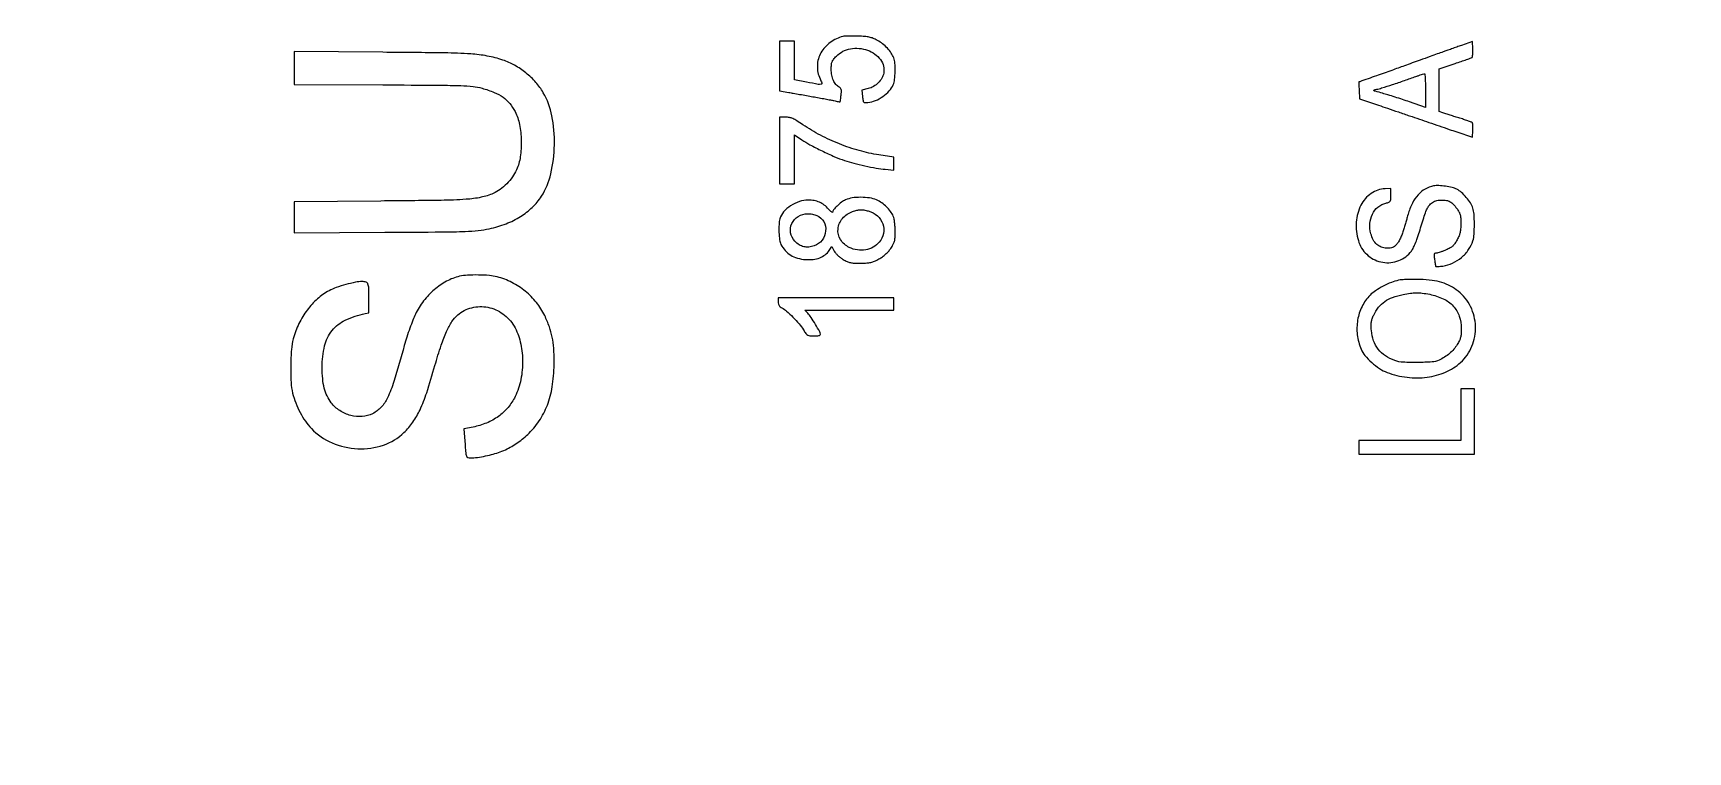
# Model space of a CAD drawing. Extents: x 0 to 1066, y 0 to 761.
# Drawn here: x 963 to 1066, y 361.7 to 406.4 of the extents above; entities that cross this region are included whole.
import ezdxf

# ---------------------------------------------------------------- set-up
doc = ezdxf.new("R2010")
doc.units = 0
doc.header["$MEASUREMENT"] = 0

msp = doc.modelspace()

# ---------------------------------------------------------------- linework, layer by layer
for points in [[(710.559243, 95.267872, -0.000023), (733.258836, 95.240684, -0.000004), (756.324384, 95.211821, -0.198594)], [(542.992229, 95.24091, -0.000004), (565.972908, 95.212432, -0.198597)], [(606.442229, 95.24091, -0.000004), (629.422908, 95.212432, -0.198597)], [(669.892229, 95.24091, -0.000004), (692.872908, 95.212432, -0.198597)]]:
    msp.add_lwpolyline(points, format="xyb")
for points in [[(1013.3811, 406.19801, 0.054667), (1012.986049, 406.05234, 0.04459), (1012.601991, 405.816018, 0.044665), (1012.266608, 405.515874, 0.055414), (1012.016378, 405.180354, 0.066457), (1011.858828, 404.804965, 0.058544), (1011.796293, 404.38466, 0.057962), (1011.83274, 403.957157, 0.062389), (1011.966562, 403.560599, -0.035045), (1012.070657, 403.299989, -0.433911), (1012.024094, 403.216517, -0.107181), (1011.853743, 403.211468, -0.002972), (1011.124308, 403.35165), (1010.377894, 403.4997), (1010.377847, 404.70525), (1010.3778, 405.9108), (1009.9125, 405.9108), (1009.4472, 405.9108), (1009.4472, 404.362883), (1009.4472, 402.814967), (1010.01825, 402.711411, 0.000895), (1010.301484, 402.660572, 0.000344), (1010.694918, 402.590959, 0.000341), (1011.12177, 402.516036, 0.000421), (1011.5199, 402.44678, -0.00192), (1011.903935, 402.378788, -0.001907), (1012.288293, 402.3077, -0.001868), (1012.623904, 402.243004, -0.007448), (1012.828906, 402.199508, 0.004509), (1012.974853, 402.167645, 0.007273), (1013.099735, 402.143448, 0.002299), (1013.207177, 402.124757, 0.281924), (1013.2195, 402.129706, 0.126532), (1013.225232, 402.14375, 0.001088), (1013.240867, 402.260044, 0.003725), (1013.257596, 402.39424, 0.002383), (1013.275126, 402.550388, 0.014821), (1013.292258, 402.771294, 0.07197), (1013.280251, 402.896065, 0.123681), (1013.237099, 402.977802, 0.087106), (1013.154956, 403.042237, -0.098857), (1012.952786, 403.208577, -0.066949), (1012.795985, 403.463436, -0.058727), (1012.69605, 403.785891, -0.045672), (1012.662316, 404.151788, -0.018582), (1012.672829, 404.439651, -0.074459), (1012.711585, 404.611106, -0.077212), (1012.798162, 404.760553, -0.0209), (1012.97925, 404.966615, -0.161402), (1013.853999, 405.430927, -0.128558), (1014.92439, 405.336726, -0.145147), (1015.724585, 404.751116, -0.212147), (1015.922997, 403.913719, -0.082644), (1015.807755, 403.598364, -0.066692), (1015.58963, 403.310514, -0.064902), (1015.296647, 403.083349, -0.069867), (1014.962258, 402.94574), (1014.560219, 402.8427), (1014.605159, 402.4521, 0.011796), (1014.640223, 402.19989, 0.148945), (1014.682137, 402.114747, 0.204456), (1014.759115, 402.080897, 0.025331), (1014.9462, 402.088332, 0.077076), (1015.406996, 402.20316, 0.053645), (1015.876981, 402.463131, 0.054241), (1016.274443, 402.812309, 0.086092), (1016.518229, 403.192782, 0.072757), (1016.602004, 403.517049, 0.021972), (1016.634437, 404.026082, 0.021918), (1016.622139, 404.535502, 0.073973), (1016.551064, 404.85997, 0.05768), (1016.394825, 405.16114, 0.039733), (1016.154911, 405.461976, 0.038281), (1015.858151, 405.733838, 0.041695), (1015.531392, 405.948749, 0.02562), (1015.263982, 406.077001, 0.044982), (1015.030247, 406.150861, 0.035436), (1014.751594, 406.191644, 0.010406), (1014.31962, 406.214852, 0.00568), (1014.012652, 406.221453, 0.007021), (1013.726585, 406.220337, 0.005879), (1013.486895, 406.213216, 0.05069)], [(1051.8741, 405.641153, -0.00102), (1051.580928, 405.53478, -0.000777), (1051.259428, 405.419434, -0.000786), (1050.95773, 405.312256, -0.001846), (1050.732, 405.2334, 0.002051), (1050.367159, 405.105781, 0.001102), (1049.91806, 404.945503, 0.000717), (1049.293337, 404.719982, 0.000203), (1048.3209, 404.366915, -0.001532), (1047.540146, 404.085791, -0.000824), (1046.57564, 403.74363, -0.000059), (1045.543824, 403.37964, -0.084908), (1045.503913, 403.372805, 0.411523), (1045.494174, 403.363151, 0.002249), (1045.493524, 403.218574, 0.007498), (1045.496065, 403.049095, 0.004487), (1045.503913, 402.847772), (1045.5291, 402.322744), (1046.7135, 401.916173, 0.000177), (1047.264177, 401.72736, 0.000094), (1047.947603, 401.493445, 0.000093), (1048.647078, 401.254329, 0.000144), (1049.2515, 401.048027, -0.000139), (1049.840883, 400.846866, -0.000103), (1050.493269, 400.623847, -0.000104), (1051.109849, 400.412785, -0.000233), (1051.578, 400.252179), (1052.5509, 399.917905), (1052.57689, 400.346133, 0.015565), (1052.581861, 400.514655, 0.02112), (1052.575185, 400.666728, 0.01867), (1052.559949, 400.789533, 0.170188), (1052.53459, 400.836182, 0.095842), (1052.480557, 400.868912, 0.00381), (1052.262699, 400.947427, 0.006602), (1052.001574, 401.035436, 0.004609), (1051.7049, 401.128074, -0.001817), (1051.396337, 401.222536, -0.002012), (1051.09882, 401.316114, -0.001864), (1050.845534, 401.397944, -0.010402), (1050.71085, 401.445135), (1050.4782, 401.532127), (1050.4782, 402.860781), (1050.4782, 404.189436), (1051.47225, 404.512149, 0.003244), (1051.858095, 404.640185, 0.004813), (1052.194284, 404.75779, 0.002235), (1052.478608, 404.861773, 0.092865), (1052.53434, 404.895201, 0.176542), (1052.559746, 404.942171, 0.016556), (1052.574832, 405.074812, 0.019637), (1052.581541, 405.238876, 0.014184), (1052.57664, 405.421913), (1052.5509, 405.888286)], [(979.245, 404.231033), (979.245, 403.212597), (984.76515, 403.183692, -0.000534), (988.286512, 403.161492, -0.006696), (989.618168, 403.133837, -0.018117), (990.374452, 403.080518, -0.0417), (990.934104, 402.972906, -0.02783), (991.696045, 402.712804, -0.057835), (992.246338, 402.41207, -0.067716), (992.657349, 402.02847, -0.05396), (992.988433, 401.519627, -0.069402), (993.263866, 400.716657, -0.041675), (993.373247, 399.713049, -0.041704), (993.314708, 398.706633, -0.070208), (993.079992, 397.895418, -0.0491), (992.824958, 397.449945, -0.039683), (992.47084, 397.027294, -0.040128), (992.059844, 396.671265, -0.054347), (991.635039, 396.425176, -0.054153), (990.874753, 396.183083, -0.033195), (989.941579, 396.057562, -0.013426), (988.382524, 395.994398, -0.001331), (984.63825, 395.953283), (979.245, 395.908419), (979.245, 394.939454), (979.245, 393.970489), (984.89205, 394.004638, 0.000555), (988.472189, 394.030264, 0.006436), (989.874538, 394.059915, 0.016806), (990.703169, 394.116034, 0.029024), (991.3851, 394.225568, 0.037023), (992.431432, 394.539297, 0.048008), (993.327815, 394.984819, 0.052123), (994.062572, 395.556665, 0.059194), (994.628315, 396.246287, 0.08628), (995.215818, 397.64893, 0.051555), (995.435594, 399.448868, 0.051491), (995.282398, 401.259451, 0.084915), (994.747503, 402.694763, 0.050357), (994.282625, 403.33669, 0.041197), (993.668632, 403.921479, 0.040996), (992.963367, 404.400615, 0.048425), (992.226553, 404.727913, 0.034158), (991.261195, 404.977457, 0.03011), (990.229153, 405.106583, 0.012873), (988.604903, 405.169189, 0.001323), (984.76515, 405.208113), (979.245, 405.249469)], [(1049.6322, 402.828771), (1049.6322, 401.777141), (1048.63815, 402.123716, 0.003849), (1048.208022, 402.269976, 0.002978), (1047.737292, 402.422905, 0.003011), (1047.296148, 402.560402, 0.007233), (1046.9673, 402.655552, -0.002108), (1046.520364, 402.77992, -0.075826), (1046.423062, 402.82419, -0.626882), (1046.427731, 402.860624, -0.028248), (1046.5866, 402.904074, 0.023353), (1046.904702, 402.987736, 0.002968), (1047.579656, 403.203803, 0.003687), (1048.332148, 403.455781, 0.004356), (1049.04, 403.705544, -0.003518), (1049.222867, 403.770413, -0.004921), (1049.387257, 403.825622, -0.003024), (1049.526067, 403.869798, -0.063587), (1049.56875, 403.877348, -0.406448), (1049.594341, 403.854719, -0.003553), (1049.613562, 403.570587, -0.009453), (1049.62764, 403.231797, -0.005657)], [(1009.4472, 399.1005), (1009.4472, 397.0278), (1009.9125, 397.0278), (1010.3778, 397.0278), (1010.3778, 398.552003), (1010.3778, 400.076206), (1010.82195, 399.770244, 0.027605), (1011.33191, 399.458972, 0.01001), (1012.086988, 399.072748, 0.010167), (1012.870474, 398.711096, 0.022349), (1013.486178, 398.474105, 0.017566), (1014.057724, 398.305034, 0.010044), (1014.758081, 398.139279, 0.010052), (1015.457736, 398.003121, 0.019232), (1016.02485, 397.926876), (1016.5536, 397.876394), (1016.5536, 398.278082), (1016.5536, 398.67977), (1015.621952, 398.824311, -0.02976), (1014.403387, 399.088399, -0.026203), (1013.170563, 399.504233, -0.026109), (1011.983182, 400.048673, -0.028929), (1010.900541, 400.69759, 0.008852), (1010.509897, 400.953586, 0.03656), (1010.260751, 401.086258, 0.056321), (1010.053289, 401.151276, 0.047831), (1009.824632, 401.1732), (1009.4472, 401.1732)], [(1050.1398, 396.887935, 0.083722), (1049.615047, 396.696322, 0.080081), (1049.172952, 396.341017, 0.069314), (1048.817447, 395.816422, 0.043473), (1048.548769, 395.1243, -0.00003), (1048.498612, 394.952118, -0.00001), (1048.425621, 394.701623, -0.00001), (1048.34495, 394.424814, -0.000012), (1048.267938, 394.1606, -0.018696), (1048.17837, 393.891251, -0.020195), (1048.070949, 393.636326, -0.021595), (1047.957518, 393.419701, -0.050982), (1047.850625, 393.2723, -0.03099), (1047.708252, 393.131589, -0.083425), (1047.58741, 393.057316, -0.077431), (1047.443615, 393.023634, -0.024131), (1047.221352, 393.017569, -0.083381), (1046.880944, 393.082102, -0.096889), (1046.599856, 393.253243, -0.087558), (1046.383948, 393.533719, -0.055818), (1046.234739, 393.918578, -0.081233), (1046.17325, 394.555602, -0.098), (1046.328257, 395.135346, -0.1069), (1046.67704, 395.575927, -0.114485), (1047.168655, 395.819622, 0.027415), (1047.357203, 395.875281, 0.169702), (1047.434673, 395.93768, 0.127007), (1047.468042, 396.044089, 0.012804), (1047.4749, 396.311874), (1047.4749, 396.7317), (1047.122434, 396.716386, 0.143244), (1046.253964, 396.420879, 0.121032), (1045.613809, 395.687127, 0.104685), (1045.327072, 394.642444, 0.085389), (1045.455902, 393.487621, 0.133807), (1045.975661, 392.635091, 0.13322), (1046.856897, 392.162346, 0.134272), (1047.850737, 392.201567, 0.136812), (1048.678085, 392.741643, 0.048289), (1048.821939, 392.941438, 0.027681), (1048.957134, 393.206157, 0.02077), (1049.09665, 393.560285, 0.008826), (1049.255215, 394.045074, -0.002071), (1049.559452, 395.019599, -0.022818), (1049.700609, 395.403473, -0.057479), (1049.826401, 395.626872, -0.060982), (1049.99761, 395.810845, -0.042741), (1050.131028, 395.904905, -0.053507), (1050.269121, 395.966861, -0.049325), (1050.426092, 396.001345, -0.029428), (1050.617153, 396.0126, -0.037838), (1050.93509, 395.988505, -0.087065), (1051.161652, 395.912173, -0.081428), (1051.35778, 395.759593, -0.030065), (1051.580655, 395.487909, -0.027688), (1051.717209, 395.275592, -0.063591), (1051.78919, 395.100068, -0.051949), (1051.822544, 394.891214, -0.013641), (1051.8318, 394.552006, -0.016283), (1051.821277, 394.228964, -0.039967), (1051.786966, 393.994021, -0.044202), (1051.718233, 393.781828, -0.024213), (1051.599255, 393.535536, -0.025052), (1051.458741, 393.305591, -0.057183), (1051.325957, 393.151998, -0.057053), (1051.161643, 393.032267, -0.02484), (1050.920043, 392.910738, -0.012382), (1050.736923, 392.835117, -0.013643), (1050.556066, 392.771227, -0.013117), (1050.399202, 392.725089, -0.065049), (1050.308206, 392.7132, 0.099338), (1050.221606, 392.695823, 0.2293), (1050.178734, 392.647328, 0.091323), (1050.169523, 392.546378, 0.00975), (1050.195637, 392.31135, 0.004802), (1050.217603, 392.155204, 0.007106), (1050.240119, 392.01878, 0.003598), (1050.261586, 391.904056, 0.126827), (1050.273202, 391.879666, 0.232712), (1050.296145, 391.869511, 0.005658), (1050.415108, 391.875688, 0.011156), (1050.557278, 391.887875, 0.007214), (1050.721229, 391.908019, 0.076407), (1051.320918, 392.086448, 0.065081), (1051.876535, 392.443908, 0.065461), (1052.318685, 392.92971, 0.079305), (1052.586037, 393.484054, 0.05766), (1052.656327, 393.879511, 0.015804), (1052.67478, 394.513313, 0.015399), (1052.653781, 395.143785, 0.065269), (1052.580968, 395.513526, 0.060807), (1052.428211, 395.8328, 0.033725), (1052.171634, 396.180921, 0.033785), (1051.873007, 396.488817, 0.065441), (1051.590955, 396.682791, 0.057912), (1051.29496, 396.792871, 0.024985), (1050.881099, 396.872634, 0.025017), (1050.459978, 396.910813, 0.055918)], [(1013.5468, 396.02278, 0.055113), (1013.29361, 395.872218, 0.031676), (1013.024055, 395.640558, 0.028138), (1012.802493, 395.398525, 0.172946), (1012.7466, 395.241765, -0.571137), (1012.728602, 395.231149, -0.045543), (1012.671895, 395.269606, -0.02779), (1012.589976, 395.344784, -0.013046), (1012.492285, 395.450361, 0.04844), (1012.225142, 395.700963, 0.059523), (1011.931661, 395.875987, 0.058876), (1011.602519, 395.978245, 0.045935), (1011.229352, 396.0126, 0.081312), (1010.675418, 395.921917, 0.065543), (1010.13299, 395.656251, 0.068285), (1009.699956, 395.274385, 0.110014), (1009.468325, 394.84283, 0.056033), (1009.410906, 394.490405, 0.022423), (1009.408595, 394.000836, 0.021044), (1009.447668, 393.526577, 0.088808), (1009.532053, 393.25516, 0.060575), (1009.799456, 392.863951, 0.074574), (1010.136844, 392.579003, 0.071161), (1010.556217, 392.396542, 0.049257), (1011.066855, 392.30896, 0.046396), (1011.538069, 392.318997, 0.06415), (1011.948172, 392.42029, 0.071803), (1012.283415, 392.609412, 0.081927), (1012.534356, 392.878608), (1012.702812, 393.131937), (1012.85188, 392.841374, 0.053827), (1012.939166, 392.708602, 0.029653), (1013.071543, 392.56605, 0.028169), (1013.23128, 392.429645, 0.029767), (1013.402524, 392.314756, 0.025999), (1013.648018, 392.187126, 0.054437), (1013.852173, 392.11977, 0.043064), (1014.094659, 392.089586, 0.01122), (1014.487673, 392.083562, 0.012222), (1014.880558, 392.095964, 0.042176), (1015.132602, 392.131559, 0.049481), (1015.353661, 392.20567, 0.021737), (1015.629773, 392.34448, 0.027734), (1015.84431, 392.480407, 0.028202), (1016.041232, 392.638543, 0.028714), (1016.215727, 392.81479, 0.031451), (1016.36325, 393.004829, 0.022541), (1016.518499, 393.256826, 0.063476), (1016.595181, 393.448646, 0.051958), (1016.629213, 393.674287, 0.011469), (1016.6382, 394.066029, 0.015381), (1016.629639, 394.344263, 0.016156), (1016.603983, 394.616895, 0.016794), (1016.565913, 394.85322, 0.050661), (1016.518598, 395.009184, 0.057656), (1016.350672, 395.308718, 0.04309), (1016.10309, 395.595442, 0.042324), (1015.804158, 395.841057, 0.049601), (1015.482973, 396.018227, 0.064272), (1015.048374, 396.141595, 0.036484), (1014.502261, 396.182788, 0.036593), (1013.961885, 396.144464, 0.070721)], [(1014.964723, 395.332077, -0.111395), (1015.53034, 395.028364, -0.12977), (1015.872974, 394.525432, -0.135325), (1015.914879, 393.935672, -0.126017), (1015.651809, 393.389395, -0.091019), (1015.275824, 393.079238, -0.084105), (1014.803799, 392.912054, -0.080867), (1014.286508, 392.90626, -0.075307), (1013.780244, 393.063149, -0.141549), (1013.240115, 393.548536, -0.164094), (1013.081689, 394.218485, -0.157103), (1013.360514, 394.869353, -0.128658), (1013.98885, 395.297831, -0.024078), (1014.259036, 395.379764, -0.052851), (1014.472654, 395.410017, -0.052712), (1014.688219, 395.394849, -0.023836)], [(1011.770798, 395.046365, -0.169701), (1012.190669, 394.669117, -0.148729), (1012.312571, 394.0896, -0.140515), (1012.091804, 393.515593, -0.148588), (1011.6045, 393.160732, -0.059657), (1011.263633, 393.086217, -0.082342), (1010.951678, 393.107545, -0.083273), (1010.665881, 393.227954, -0.062522), (1010.402148, 393.445525, -0.144915), (1010.132593, 393.97841, -0.15563), (1010.207063, 394.555661, -0.150179), (1010.606704, 394.997573, -0.133412), (1011.205367, 395.164674, -0.034366), (1011.332457, 395.156814, -0.018949), (1011.486, 395.130715, -0.018816), (1011.640392, 395.092296, -0.028574)], [(989.540691, 391.266918, 0.065612), (988.727349, 390.958762, 0.054112), (987.961909, 390.433613, 0.052052), (987.299549, 389.733015, 0.051016), (986.791033, 388.9062, 0.019161), (986.633783, 388.545524, 0.007549), (986.444064, 388.037992, 0.007458), (986.255297, 387.482747, 0.009248), (986.096974, 386.9604, -0.004492), (985.440385, 384.717539, -0.035212), (985.053565, 383.70271, -0.078695), (984.664402, 383.123524, -0.087318), (984.127422, 382.717076, -0.102432), (983.483858, 382.539266, -0.080718), (982.762558, 382.608485, -0.078432), (982.081473, 382.907183, -0.087561), (981.554713, 383.392549, -0.0521), (981.293704, 383.820675, -0.048142), (981.11851, 384.304867, -0.040607), (981.019061, 384.884934, -0.022159), (980.987053, 385.6068, -0.056786), (981.138799, 386.9386, -0.112711), (981.599818, 387.889639, -0.114591), (982.421808, 388.536539, -0.059926), (983.66535, 388.947068), (983.898, 388.994024), (983.898, 389.831493, 0.006794), (983.888625, 390.521344, 0.083907), (983.838005, 390.778181, 0.221381), (983.717091, 390.896142, 0.084527), (983.479482, 390.9366, 0.049774), (983.055937, 390.894332, 0.017465), (982.460504, 390.75249, 0.017794), (981.862402, 390.56461, 0.037452), (981.417145, 390.368531, 0.059977), (980.690545, 389.861236, 0.050208), (980.055303, 389.167139, 0.047959), (979.545471, 388.326132, 0.044665), (979.190771, 387.3834, 0.049615), (979.075626, 386.718373, 0.01505), (979.0324, 385.694567, 0.015068), (979.050887, 384.669575, 0.049244), (979.149827, 383.9994, 0.030719), (979.344666, 383.383534, 0.029588), (979.615546, 382.788153, 0.030439), (979.945159, 382.2469, 0.038499), (980.315643, 381.793242, 0.101742), (981.605503, 380.898946, 0.090191), (983.200781, 380.536256, 0.092059), (984.793027, 380.760545, 0.112109), (986.076075, 381.5416, 0.046898), (986.637505, 382.198823, 0.045153), (987.074765, 382.957254, 0.030206), (987.489091, 384.018089, 0.008493), (988.00605, 385.719555, -0.009658), (988.390661, 386.974902, -0.026426), (988.725616, 387.839892, -0.037658), (989.05527, 388.446813, -0.072626), (989.418241, 388.862455, -0.116403), (990.291533, 389.312872, -0.110482), (991.291867, 389.337234, -0.107394), (992.229477, 388.930067, -0.104642), (992.923903, 388.167426, -0.07456), (993.314126, 387.193955, -0.054445), (993.457996, 386.036063, -0.053305), (993.348622, 384.846302, -0.063287), (992.989035, 383.777651, -0.062603), (992.549211, 383.100493, -0.060883), (991.951766, 382.546027, -0.058726), (991.217456, 382.136082, -0.051386), (990.374291, 381.885229), (989.803796, 381.777584), (989.860248, 381.006142, 0.005051), (989.923989, 380.24131, 0.121606), (989.994114, 380.040049, 0.253836), (990.139061, 379.961554, 0.02854), (990.525991, 379.983985, 0.034041), (991.517552, 380.16752, 0.044514), (992.386295, 380.474877, 0.046383), (993.158513, 380.918786, 0.042333), (993.861554, 381.509794, 0.055261), (994.561138, 382.380712, 0.056967), (995.044589, 383.375144, 0.051127), (995.326681, 384.545405, 0.032476), (995.424047, 385.9452, 0.018588), (995.396365, 386.792626, 0.033296), (995.301702, 387.482356, 0.03539), (995.121463, 388.124328, 0.024457), (994.832097, 388.8216, 0.058675), (994.325091, 389.631208, 0.052494), (993.626482, 390.335152, 0.05204), (992.789983, 390.883585, 0.055439), (991.87551, 391.233623, 0.04376), (991.392287, 391.31525, 0.016406), (990.705419, 391.347603, 0.016361), (990.019362, 391.334937, 0.045017)], [(1047.961644, 391.021828, 0.042576), (1047.50848, 390.884431, 0.025763), (1046.998722, 390.650028, 0.025869), (1046.52434, 390.369369, 0.049899), (1046.183125, 390.090219, 0.082384), (1045.684463, 389.393202, 0.073186), (1045.411851, 388.543603, 0.070899), (1045.390911, 387.626236, 0.069371), (1045.626108, 386.732253, 0.076488), (1045.866586, 386.338662, 0.03498), (1046.287225, 385.905791, 0.034764), (1046.779134, 385.523784, 0.057636), (1047.245671, 385.283473, 0.059949), (1048.48478, 384.979251, 0.064024), (1049.732631, 384.987828, 0.067611), (1050.877031, 385.304259, 0.082066), (1051.813783, 385.902767, 0.113212), (1052.52233, 386.910044, 0.105574), (1052.744733, 388.152037, 0.105384), (1052.440508, 389.378361, 0.112415), (1051.666472, 390.341333, 0.045194), (1051.182269, 390.65824, 0.048083), (1050.658729, 390.87535, 0.042259), (1050.047198, 391.007324, 0.024167), (1049.2938, 391.06754, 0.008062), (1048.894979, 391.073647, 0.008372), (1048.501158, 391.066732, 0.008131), (1048.160904, 391.049513, 0.035631)], [(1049.894037, 390.145514, -0.062669), (1050.7403, 389.86836, -0.095976), (1051.36072, 389.413112, -0.103888), (1051.734428, 388.788768, -0.084465), (1051.861834, 388.0179, -0.015095), (1051.850165, 387.683875, -0.046045), (1051.814692, 387.45999, -0.052553), (1051.741799, 387.262854, -0.024528), (1051.609097, 387.024622, -0.037677), (1051.390473, 386.726398, -0.037808), (1051.129805, 386.464731, -0.036806), (1050.825868, 386.239309, -0.032073), (1050.4782, 386.049175, -0.092442), (1050.04114, 385.93666, -0.014316), (1049.143764, 385.901668, -0.015532), (1048.24233, 385.920345, -0.070735), (1047.7287, 386.020732, -0.063702), (1047.138136, 386.314415, -0.079879), (1046.690481, 386.729888, -0.08089), (1046.399508, 387.260215, -0.067342), (1046.267879, 387.890411, -0.014542), (1046.254385, 388.20887, -0.040437), (1046.269492, 388.432121, -0.047795), (1046.31828, 388.628159, -0.02786), (1046.411627, 388.851974, -0.054425), (1046.716065, 389.338012, -0.072167), (1047.094449, 389.696487, -0.0659), (1047.586683, 389.954436, -0.037155), (1048.2363, 390.138991, -0.016823), (1048.692488, 390.216775, -0.032839), (1049.060407, 390.24242, -0.032567), (1049.430497, 390.219751, -0.01626)], [(1009.3626, 389.669773, 0.049595), (1009.375198, 389.543079, 0.090187), (1009.413485, 389.446691, 0.088034), (1009.484011, 389.368453, 0.045429), (1009.59525, 389.29703, -0.061143), (1009.883171, 389.099156, -0.017555), (1010.276225, 388.726058, -0.018342), (1010.658395, 388.307221, -0.034836), (1010.928375, 387.939513, 0.016503), (1011.087943, 387.704608, 0.10151), (1011.195504, 387.606635, 0.112346), (1011.328094, 387.563769, 0.02224), (1011.57907, 387.5526, 0.01729), (1011.757554, 387.558774, 0.04646), (1011.882813, 387.579246, 0.07623), (1011.959555, 387.612329, 0.258984), (1011.984983, 387.65835, 0.128251), (1011.943683, 387.81539, 0.006644), (1011.678953, 388.271839, 0.010899), (1011.402212, 388.712611, 0.040892), (1011.200992, 388.96965), (1011.025106, 389.16), (1013.789353, 389.16), (1016.5536, 389.16), (1016.5536, 389.5407), (1016.5536, 389.9214), (1012.9581, 389.9214), (1009.3626, 389.9214)]]:
    msp.add_lwpolyline(points, format="xyb", close=True)
msp.add_lwpolyline([(1051.8318, 382.6458), (1051.8318, 381.0384), (1048.6593, 381.0384), (1045.4868, 381.0384), (1045.4868, 380.6154), (1045.4868, 380.1924), (1049.0823, 380.1924), (1052.6778, 380.1924), (1052.6778, 382.2228), (1052.6778, 384.2532), (1052.2548, 384.2532), (1051.8318, 384.2532)], close=True)

doc.saveas('drawing.dxf')
